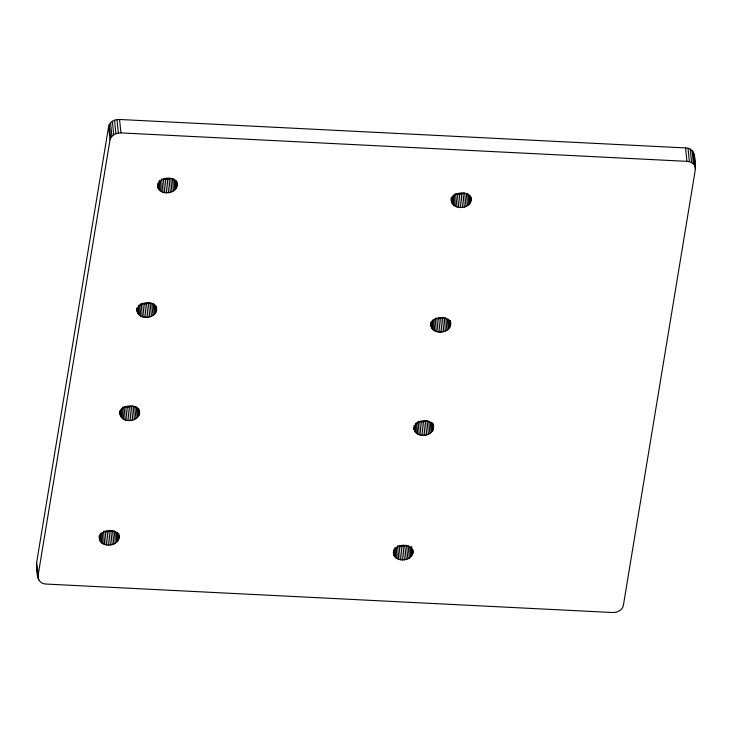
<?xml version="1.0" encoding="UTF-8"?>
<svg xmlns="http://www.w3.org/2000/svg" width="732" height="732" viewBox="0 0 732 732"><rect width="100%" height="100%" fill="white"/><g stroke="black" fill="none" stroke-linecap="round" stroke-linejoin="round"><path stroke-width="1.1" d="M99.223 535.833C97.64 549.869 123.342 546.868 118.621 533.509M139.473 413.745C139.812 403.103 120.972 403.579 120.021 413.507C121.091 425.31 143.618 421.275 139.016 409.27M156.511 310.542C156.849 299.9 138.009 300.376 137.058 310.304C138.128 322.107 160.656 318.072 156.062 306.077M157.526 184.922C157.499 197.128 180.182 194.273 176.906 182.295M393.34 552.019C393.304 564.235 415.986 561.371 412.711 549.403M413.9 427.461C413.873 439.667 436.556 436.812 433.28 424.835M430.809 322.839C429.227 336.876 454.92 333.883 450.207 320.515M451.278 197.457C448.698 211.438 474.098 210.304 470.886 197.073M36.6 562.807L108.665 126.352C109.736 121.576 115.061 119.289 119.572 119.481L685.564 147.928C696.562 148.047 694.979 161.607 695.4 169.193L623.335 605.648C622.264 610.424 616.939 612.711 612.428 612.519L46.436 584.072C35.438 583.953 37.021 570.393 36.6 562.807L37.982 578.152M37.963 576.23L110.029 139.766C111.099 134.999 116.425 132.702 120.926 132.904L686.927 161.342C690.523 161.534 694.531 163.474 695.382 167.271M164.755 192.699L163.392 179.285L167.198 179.331L170.684 178.343L172.047 191.757M142.438 316.828L141.075 303.414L144.726 304.009L150.124 302.902L151.487 316.315M456.988 207.046L455.624 193.623L459.275 194.227L464.664 193.111L466.028 206.534M125.401 420.031L124.037 406.617L127.688 407.212L133.087 406.104L134.441 419.518M435.055 318.191L438.706 318.786L444.104 317.679L445.468 331.093M103.468 531.176L107.119 531.78L112.518 530.663L113.881 544.086M418.018 421.394L421.669 421.989L427.058 420.882L428.421 434.296M398.812 559.367L397.449 545.953L401.099 546.548L406.498 545.441L407.861 558.855M471.106 199.305C469.194 189.341 450.619 191.628 451.736 201.931M450.546 323.873C448.625 313.9 430.05 316.197 431.166 326.49M433.509 427.076C431.587 417.103 413.013 419.39 414.129 429.693M412.94 551.635C411.018 541.671 392.443 543.958 393.56 554.252M177.135 184.537C175.213 174.564 156.639 176.851 157.755 187.154M118.959 536.858C117.038 526.894 98.463 529.181 99.579 539.484M695.4 169.193L694.018 153.848M693.35 152.027L694.705 165.441M692.06 150.426L693.424 163.84M690.239 149.154L691.603 162.577M688.025 148.303L689.388 161.726M685.564 147.928L686.927 161.342M470.603 196.286L471.06 200.76M469.953 195.481L470.639 202.188M468.974 194.556L469.88 203.505M467.702 193.504L468.837 204.685M466.293 193.404L467.538 205.701M462.99 193.733L464.353 207.147M461.178 194.108L462.542 207.522M459.275 194.227L460.638 207.641M457.372 194.053L458.735 207.476M454.179 194.081L455.423 206.378M453.071 195.435L454.087 205.5M452.211 196.624L453.007 204.448M451.644 197.658L452.211 203.249M450.034 320.845L450.491 325.319M449.384 320.04L450.07 326.747M448.405 319.125L449.311 328.064M447.243 319.179L448.268 329.244M445.724 317.963L446.968 330.26M442.421 318.292L443.784 331.715M440.609 318.667L441.972 332.09M438.706 318.786L440.069 332.2M436.803 318.621L438.166 332.035M435.165 319.308L436.418 331.605M433.728 319.756L434.863 330.937M432.502 320.003L433.527 330.068M431.651 321.183L432.447 329.016M431.084 322.217L431.651 327.808M432.887 422.931L433.454 428.522M432.347 423.242L433.033 429.949M431.368 422.327L432.273 431.267M430.206 422.382L431.23 432.447M428.687 421.165L429.931 433.463M425.383 421.495L426.747 434.909M423.572 421.87L424.935 435.293M421.669 421.989L423.032 435.403M419.765 421.824L421.129 435.238M418.128 422.51L419.381 434.808M416.682 422.959L417.826 434.14M415.465 423.206L416.49 433.271M414.724 425.502L415.401 432.219M414.038 425.42L414.605 431.011M412.546 549.732L412.885 553.081M411.668 546.685L412.464 554.517M410.798 546.886L411.713 555.835M409.646 546.95L410.661 557.015M408.117 545.733L409.371 558.031M404.814 546.054L406.178 559.477M403.003 546.438L404.366 559.852M401.099 546.548L402.463 559.971M399.196 546.383L400.56 559.806M396.122 547.518L397.256 558.708M394.896 547.765L395.921 557.83M394.155 550.071L394.841 556.778M393.477 549.988L394.045 555.579M176.595 180.923L177.08 185.983M175.973 180.703L176.659 187.41M174.994 179.788L175.9 188.728M173.722 178.727L174.857 189.908M172.313 178.626L173.557 190.924M169.01 178.956L170.373 192.37M167.198 179.331L168.561 192.754M165.295 179.45L166.658 192.864M161.644 178.855L163.007 192.269M160.308 180.42L161.443 191.601M159.091 180.667L160.116 190.732M158.35 182.963L159.027 189.68M157.783 184.006L158.231 188.472M155.404 305.262L156.09 311.978M154.425 304.347L155.34 313.296M153.153 303.295L154.287 314.476M151.744 303.194L152.997 315.492M148.44 303.515L149.804 316.938M146.629 303.899L147.992 317.313M144.726 304.009L146.089 317.432M142.822 303.844L144.186 317.267M139.748 304.979L140.883 316.16M119.572 119.481L120.926 132.904M138.522 305.226L139.547 315.291M137.781 307.532L138.467 314.238M137.213 308.565L137.671 313.04M136.829 308.071L137.186 311.713M117.019 119.609L118.383 133.023M114.558 120.222L115.921 133.645M112.362 121.292L113.725 134.706M110.569 122.738L111.932 136.161M138.366 408.465L139.053 415.181M109.306 124.467L110.669 137.881M137.387 407.55L138.293 416.499M108.665 126.352L110.029 139.766M136.115 406.489L137.25 417.67M134.706 406.388L135.951 418.695M131.403 406.718L132.767 420.141M129.591 407.102L130.955 420.516M127.688 407.212L129.052 420.635M125.785 407.047L127.148 420.461M122.592 407.065L123.845 419.363M121.485 408.429L122.509 418.494M120.634 409.618L121.43 417.441M120.057 410.652L120.634 416.243M119.792 411.265L120.149 414.916M118.456 533.838L118.904 538.313M117.806 533.033L118.483 539.74M116.818 532.109L117.733 541.058M115.665 532.173L116.681 542.238M114.137 530.956L115.391 543.254M110.834 531.286L112.197 544.699M109.022 531.661L110.386 545.084M107.119 531.78L108.482 545.194M105.216 531.606L106.579 545.029M103.587 532.292L104.832 544.599M102.141 532.75L103.276 543.931M100.915 532.988L101.94 543.053M100.064 534.177L100.86 542M99.497 535.211L100.064 540.802M37.405 567.675L37.744 571.024M38.201 575.498L38.65 579.973"/></g></svg>
